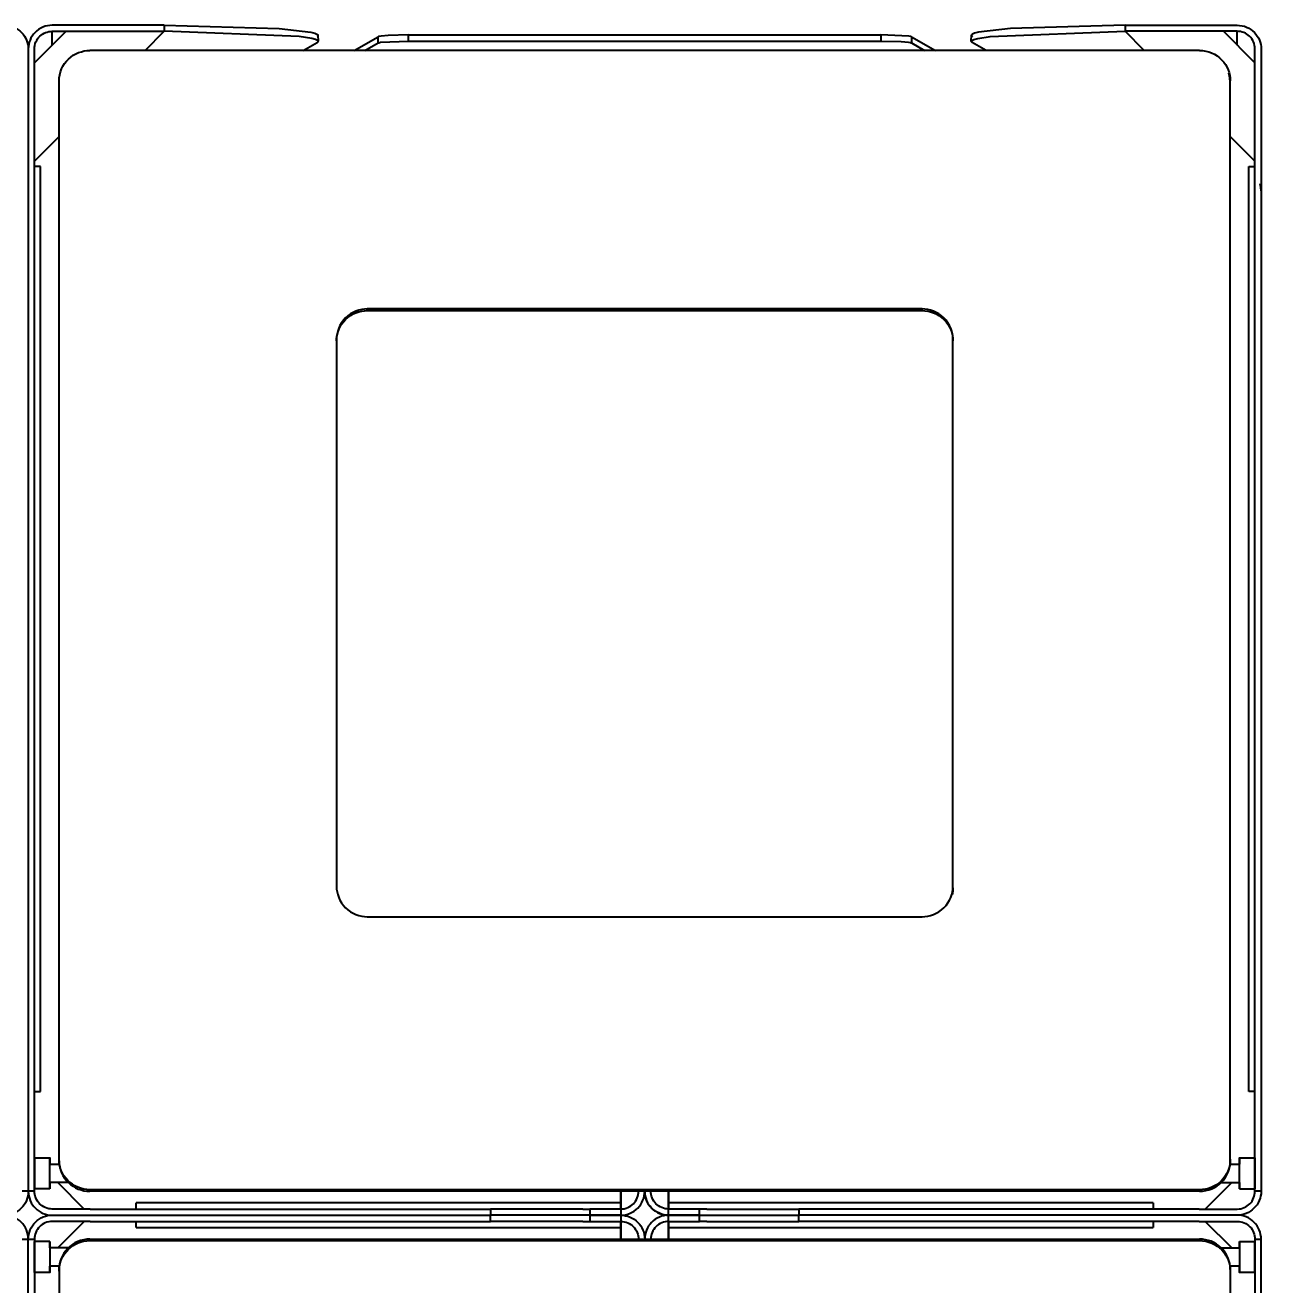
# Model space of a CAD drawing. Header units: millimetres. Extents: x 10366 to 23682, y 24552 to 29690.
# Drawn here: x 12755.9 to 13164.9, y 26463 to 26871.5 of the extents above; entities that cross this region are included whole.
import ezdxf

# ---------------------------------------------------------------- set-up
doc = ezdxf.new("R2010")
doc.units = ezdxf.units.MM
doc.header["$LTSCALE"] = 3
doc.layers.add('DomyÅ›lny', color=7, linetype='Continuous')
doc.styles.get("Standard").update_dxf_attribs({"font": 'arial.ttf'})
doc.dimstyles.new('MATEUSZ', dxfattribs={"dimtxt": 35, "dimasz": 16, "dimexe": 0.18, "dimexo": 0.0625, "dimgap": 0.09, "dimtad": 0, "dimdec": 0, "dimdsep": 46, "dimtxsty": 'Standard', "dimblk": 'DOT', "dimcen": 0.09, "dimse1": 1, "dimse2": 1, "dimadec": 0, "dimazin": 0, "dimtfac": 1, "dimtdec": 0, "dimtofl": 0, "dimtmove": 0, "dimatfit": 3, "dimfxl": 1, "dimtolj": 1, "dimtzin": 0, "dimlwd": 9, "dimlwe": 9, "dimarcsym": 0})

# ---------------------------------------------------------------- blocks, each defined once
blk = doc.blocks.new('_Dot')
at = {"color": 0, "linetype": 'ByBlock', "lineweight": -2}
blk.add_line((-0.5, 0), (-1, 0), dxfattribs=at)
at = {"color": 0, "linetype": 'ByBlock', "const_width": 0.5}
blk.add_lwpolyline([(-0.25, 0, 1), (0.25, 0, 1)], format="xyb", close=True, dxfattribs=at)
blk = doc.blocks.new('*D30')
at = {"color": 0, "lineweight": 9, "transparency": 16777216}
for p, q in [((12372.93, 25936.91), (12718.19, 25936.91)), ((13140.89, 25936.91), (12795.63, 25936.91))]:
    blk.add_line(p, q, dxfattribs=at)
at = {"layer": 'Defpoints', "color": 0, "transparency": 16777216}
for p in [(12356.93, 26864.55), (13156.89, 26863.8), (13156.89, 25936.91)]:
    blk.add_point(p, dxfattribs=at)
at = {"color": 0, "lineweight": 9, "transparency": 16777216, "xscale": 16, "yscale": 16, "zscale": 16, "rotation": 180}
blk.add_blockref('_Dot', (12356.93, 25936.91), dxfattribs=at)
at = {"color": 0, "lineweight": 9, "transparency": 16777216, "xscale": 16, "yscale": 16, "zscale": 16}
blk.add_blockref('_Dot', (13156.89, 25936.91), dxfattribs=at)
at = {"color": 0, "transparency": 16777216, "insert": (12756.91, 25936.91), "char_height": 35, "attachment_point": 5}
blk.add_mtext('\\A1;800', dxfattribs=at)

msp = doc.modelspace()

# ---------------------------------------------------------------- linework, layer by layer
at = {"layer": 'DomyÅ›lny'}
for p, q in [((12800.98, 26871.49), (12764.65, 26871.49)), ((12800.98, 26871.49), (12801.02, 26869.51)), ((13112.81, 26871.49), (13112.77, 26869.51)), ((13112.81, 26871.49), (13149.13, 26871.49)), ((12758.89, 26859.25), (12769.15, 26869.51)), ((12764.65, 26865.01), (12764.65, 26869.51)), ((12764.65, 26869.51), (12801.02, 26869.51)), ((12794.81, 26863.29), (12801.02, 26869.51)), ((12850.89, 26868.25), (12850.93, 26866.27)), ((12862.6, 26863.29), (12870.36, 26867.74)), ((12870.36, 26865.75), (12870.36, 26867.74)), ((12880.3, 26866.32), (12880.3, 26868.32)), ((12880.3, 26868.32), (13033.49, 26868.32)), ((13033.49, 26868.32), (13033.49, 26866.32)), ((13043.43, 26867.74), (13043.43, 26865.75)), ((13043.43, 26867.74), (13051.19, 26863.29)), ((13062.86, 26866.27), (13062.9, 26868.25)), ((13118.98, 26863.29), (13112.77, 26869.51)), ((13149.13, 26869.51), (13112.77, 26869.51)), ((13154.89, 26859.25), (13144.64, 26869.51)), ((13149.13, 26865.01), (13149.13, 26869.51)), ((12756.89, 26863.8), (12756.89, 26493.3)), ((12756.89, 26863.8), (12756.89, 26493.3)), ((12758.89, 26493.3), (12758.89, 26863.8)), ((13136.89, 26863.29), (12776.89, 26863.29)), ((12846.08, 26863.29), (12850.61, 26865.9)), ((12866.08, 26863.29), (12870.36, 26865.75)), ((12880.3, 26866.32), (13033.49, 26866.32)), ((13043.43, 26865.75), (13047.71, 26863.29)), ((13067.71, 26863.29), (13063.18, 26865.9)), ((13154.89, 26493.3), (13154.89, 26863.8)), ((13156.89, 26863.8), (13156.89, 26493.3)), ((12766.89, 26503.66), (12766.89, 26853.44)), ((13146.89, 26503.66), (13146.89, 26853.44)), ((12758.89, 26827.38), (12766.89, 26835.38)), ((13154.89, 26827.38), (13146.89, 26835.38)), ((12760.89, 26825.68), (12758.89, 26825.68)), ((12760.89, 26525.68), (12760.89, 26825.68)), ((13152.89, 26825.68), (13154.89, 26825.68)), ((13152.89, 26525.68), (13152.89, 26825.68)), ((12866.89, 26778.94), (12866.89, 26779.45)), ((13046.89, 26779.45), (12866.89, 26779.45)), ((12866.89, 26778.94), (13046.89, 26778.94)), ((13046.89, 26778.94), (13046.89, 26779.45)), ((12856.89, 26769.6), (12856.89, 26592.21)), ((13056.89, 26592.21), (13056.89, 26769.6)), ((12866.89, 26582.35), (13046.89, 26582.35)), ((12758.89, 26525.68), (12760.89, 26525.68)), ((13154.89, 26525.68), (13152.89, 26525.68)), ((12758.89, 26504.1), (12763.89, 26504.1)), ((12766.89, 26503.15), (12766.89, 26503.66)), ((13146.89, 26503.15), (13146.89, 26503.66)), ((13149.89, 26504.1), (13154.89, 26504.1)), ((12763.89, 26502.1), (12767.02, 26502.1)), ((13146.77, 26502.1), (13149.89, 26502.1)), ((12770.48, 26496.1), (12763.89, 26496.1)), ((12775.01, 26487.54), (12766.45, 26496.1)), ((12766.45, 26496.1), (12775.01, 26487.54)), ((13147.34, 26496.1), (13138.78, 26487.54)), ((13138.78, 26487.54), (13147.34, 26496.1)), ((13143.31, 26496.1), (13149.89, 26496.1)), ((12756.89, 26493.3), (12754.89, 26493.3)), ((12758.89, 26493.3), (12756.89, 26493.3)), ((12763.89, 26494.1), (12758.89, 26494.1)), ((13136.89, 26493.8), (12776.89, 26493.8)), ((13136.89, 26493.29), (12776.89, 26493.29)), ((12949.13, 26493.8), (12949.13, 26487.54)), ((12949.13, 26487.54), (12949.13, 26493.8)), ((12964.65, 26487.54), (12964.65, 26493.8)), ((12964.65, 26493.8), (12964.65, 26487.54)), ((13149.89, 26494.1), (13154.89, 26494.1)), ((13156.89, 26493.3), (13154.89, 26493.3)), ((12777.01, 26487.54), (12764.65, 26487.54)), ((12777.01, 26487.54), (12906.89, 26487.54)), ((12949.13, 26489.54), (12791.89, 26489.54)), ((12791.89, 26487.54), (12791.89, 26489.54)), ((12936.78, 26487.54), (12906.89, 26487.54)), ((12906.89, 26487.54), (12906.89, 26485.54)), ((12936.78, 26487.54), (12939.13, 26487.54)), ((12939.13, 26487.54), (12939.13, 26485.54)), ((12949.13, 26489.54), (12949.13, 26487.54)), ((12949.13, 26487.54), (12949.13, 26485.54)), ((12964.65, 26487.54), (12964.65, 26489.54)), ((13121.89, 26489.54), (12964.65, 26489.54)), ((12964.65, 26485.54), (12964.65, 26487.54)), ((12974.65, 26485.54), (12974.65, 26487.54)), ((12977.01, 26487.54), (12974.65, 26487.54)), ((12977.01, 26487.54), (13006.89, 26487.54)), ((13136.78, 26487.54), (13006.89, 26487.54)), ((13006.89, 26487.54), (13006.89, 26485.54)), ((13121.89, 26489.54), (13121.89, 26487.54)), ((13136.78, 26487.54), (13149.13, 26487.54)), ((12764.65, 26485.54), (12906.89, 26485.54)), ((12764.65, 26485.54), (12906.89, 26485.54)), ((12777.01, 26483.54), (12764.65, 26483.54)), ((12766.45, 26474.98), (12775.01, 26483.54)), ((12775.01, 26483.54), (12766.45, 26474.98)), ((12777.01, 26483.54), (12906.89, 26483.54)), ((12791.89, 26481.54), (12791.89, 26483.54)), ((12939.13, 26485.54), (12906.89, 26485.54)), ((12906.89, 26483.54), (12906.89, 26485.54)), ((12939.13, 26485.54), (12906.89, 26485.54)), ((12936.78, 26483.54), (12906.89, 26483.54)), ((12936.78, 26483.54), (12939.13, 26483.54)), ((12939.13, 26485.54), (12939.13, 26483.54)), ((12949.13, 26485.54), (12949.13, 26483.54)), ((12949.13, 26483.54), (12949.13, 26481.54)), ((12949.13, 26477.28), (12949.13, 26483.54)), ((12949.13, 26483.54), (12949.13, 26477.28)), ((12964.65, 26483.54), (12964.65, 26485.54)), ((12964.65, 26481.54), (12964.65, 26483.54)), ((12964.65, 26477.28), (12964.65, 26483.54)), ((12964.65, 26483.54), (12964.65, 26477.28)), ((12974.65, 26485.54), (13006.89, 26485.54)), ((12974.65, 26483.54), (12974.65, 26485.54)), ((12974.65, 26485.54), (13006.89, 26485.54)), ((12977.01, 26483.54), (12974.65, 26483.54)), ((12977.01, 26483.54), (13006.89, 26483.54)), ((13006.89, 26483.54), (13006.89, 26485.54)), ((13149.13, 26485.54), (13006.89, 26485.54)), ((13149.13, 26485.54), (13006.89, 26485.54)), ((13136.78, 26483.54), (13006.89, 26483.54)), ((13121.89, 26483.54), (13121.89, 26481.54)), ((13136.78, 26483.54), (13149.13, 26483.54)), ((13138.78, 26483.54), (13147.34, 26474.98)), ((13147.34, 26474.98), (13138.78, 26483.54)), ((12791.89, 26481.54), (12949.13, 26481.54)), ((12964.65, 26481.54), (13121.89, 26481.54)), ((12754.89, 26477.78), (12756.89, 26477.78)), ((12756.89, 26107.28), (12756.89, 26477.78)), ((12756.89, 26107.28), (12756.89, 26477.78)), ((12756.89, 26477.78), (12758.89, 26477.78)), ((12758.89, 26477.78), (12758.89, 26107.28)), ((12763.89, 26476.98), (12758.89, 26476.98)), ((12770.48, 26474.98), (12763.89, 26474.98)), ((12776.89, 26477.78), (13136.89, 26477.78)), ((12776.89, 26477.78), (12776.89, 26477.28)), ((12776.89, 26477.28), (13136.89, 26477.28)), ((13136.89, 26477.78), (13136.89, 26477.28)), ((13143.31, 26474.98), (13149.89, 26474.98)), ((13149.89, 26476.98), (13154.89, 26476.98)), ((13154.89, 26477.78), (13156.89, 26477.78)), ((13154.89, 26477.78), (13154.89, 26107.28)), ((13156.89, 26107.28), (13156.89, 26477.78)), ((12763.89, 26466.98), (12758.89, 26466.98)), ((12767.02, 26468.98), (12763.89, 26468.98)), ((12766.89, 26467.93), (12766.89, 26467.42)), ((12766.89, 26467.42), (12766.89, 26117.64)), ((13149.89, 26468.98), (13146.77, 26468.98)), ((13146.89, 26467.93), (13146.89, 26467.42)), ((13146.89, 26467.42), (13146.89, 26117.64)), ((13154.89, 26466.98), (13149.89, 26466.98))]:
    msp.add_line(p, q, dxfattribs=at)
for points in [[(12749.13, 26871.49, 0), (12749.92, 26871.45, 0), (12750.7, 26871.33, 0), (12751.46, 26871.14, 0), (12752.18, 26870.87, 0), (12752.88, 26870.53, 0), (12753.53, 26870.14, 0), (12754.14, 26869.67, 0), (12754.7, 26869.16, 0), (12755.2, 26868.6, 0), (12755.64, 26867.99, 0), (12756.02, 26867.35, 0), (12756.33, 26866.68, 0), (12756.58, 26865.98, 0), (12756.75, 26865.27, 0), (12756.86, 26864.55, 0), (12756.89, 26863.8, 0)], [(12764.65, 26871.49, 0), (12763.87, 26871.45, 0), (12763.09, 26871.33, 0), (12762.33, 26871.14, 0), (12761.61, 26870.87, 0), (12760.91, 26870.53, 0), (12760.26, 26870.14, 0), (12759.65, 26869.67, 0), (12759.09, 26869.16, 0), (12758.59, 26868.6, 0), (12758.15, 26867.99, 0), (12757.77, 26867.35, 0), (12757.46, 26866.68, 0), (12757.21, 26865.98, 0), (12757.04, 26865.27, 0), (12756.93, 26864.55, 0), (12756.89, 26863.8, 0)], [(12800.98, 26871.49, 0), (12838.26, 26870.4, 0), (12848.59, 26869.22, 0), (12849.9, 26868.89, 0), (12850.34, 26868.72, 0), (12850.52, 26868.64, 0), (12850.66, 26868.55, 0), (12850.77, 26868.47, 0), (12850.81, 26868.43, 0), (12850.84, 26868.38, 0), (12850.87, 26868.34, 0), (12850.87, 26868.32, 0), (12850.88, 26868.3, 0), (12850.89, 26868.28, 0), (12850.89, 26868.26, 0), (12850.89, 26868.24, 0), (12850.89, 26868.22, 0), (12850.88, 26868.2, 0), (12850.88, 26868.17, 0), (12850.86, 26868.13, 0), (12850.83, 26868.09, 0), (12850.8, 26868.05, 0), (12850.75, 26868, 0), (12850.7, 26867.96, 0), (12850.57, 26867.88, 0)], [(13112.81, 26871.49, 0), (13075.53, 26870.4, 0), (13065.2, 26869.22, 0), (13063.89, 26868.89, 0), (13063.44, 26868.72, 0), (13063.27, 26868.64, 0), (13063.13, 26868.55, 0), (13063.02, 26868.47, 0), (13062.98, 26868.43, 0), (13062.95, 26868.38, 0), (13062.92, 26868.34, 0), (13062.92, 26868.32, 0), (13062.91, 26868.3, 0), (13062.9, 26868.28, 0), (13062.9, 26868.26, 0), (13062.9, 26868.24, 0), (13062.9, 26868.22, 0), (13062.91, 26868.2, 0), (13062.91, 26868.17, 0), (13062.93, 26868.13, 0), (13062.96, 26868.09, 0), (13062.99, 26868.05, 0), (13063.04, 26868, 0), (13063.09, 26867.96, 0), (13063.22, 26867.88, 0)], [(13149.13, 26871.49, 0), (13149.92, 26871.45, 0), (13150.7, 26871.33, 0), (13151.46, 26871.14, 0), (13152.18, 26870.87, 0), (13152.88, 26870.53, 0), (13153.53, 26870.14, 0), (13154.14, 26869.67, 0), (13154.7, 26869.16, 0), (13155.2, 26868.6, 0), (13155.64, 26867.99, 0), (13156.02, 26867.35, 0), (13156.33, 26866.68, 0), (13156.58, 26865.98, 0), (13156.75, 26865.27, 0), (13156.86, 26864.55, 0), (13156.89, 26863.8, 0)], [(12758.89, 26863.8, 0), (12758.93, 26864.38, 0), (12759.02, 26864.96, 0), (12759.16, 26865.51, 0), (12759.36, 26866.05, 0), (12759.62, 26866.56, 0), (12759.92, 26867.04, 0), (12760.26, 26867.49, 0), (12760.65, 26867.9, 0), (12761.07, 26868.27, 0), (12761.52, 26868.59, 0), (12762, 26868.87, 0), (12762.5, 26869.09, 0), (12763.03, 26869.28, 0), (12763.55, 26869.4, 0), (12764.09, 26869.48, 0), (12764.65, 26869.51, 0)], [(12850.61, 26865.9, 0), (12850.74, 26865.98, 0), (12850.79, 26866.02, 0), (12850.83, 26866.07, 0), (12850.87, 26866.11, 0), (12850.9, 26866.15, 0), (12850.91, 26866.2, 0), (12850.92, 26866.22, 0), (12850.92, 26866.24, 0), (12850.92, 26866.26, 0), (12850.92, 26866.28, 0), (12850.92, 26866.31, 0), (12850.91, 26866.33, 0), (12850.91, 26866.35, 0), (12850.89, 26866.39, 0), (12850.86, 26866.43, 0), (12850.82, 26866.48, 0), (12850.77, 26866.52, 0), (12850.65, 26866.61, 0), (12850.49, 26866.69, 0), (12850.07, 26866.86, 0), (12848.84, 26867.19, 0), (12844.83, 26867.82, 0), (12801.02, 26869.51, 0)], [(12880.3, 26868.32, 0), (12873.64, 26868.15, 0), (12871.36, 26867.96, 0), (12870.7, 26867.85, 0), (12870.49, 26867.8, 0), (12870.42, 26867.77, 0), (12870.36, 26867.74, 0)], [(13043.43, 26867.74, 0), (13043.37, 26867.77, 0), (13043.2, 26867.83, 0), (13042.63, 26867.93, 0), (13033.49, 26868.32, 0)], [(13063.18, 26865.9, 0), (13063.05, 26865.98, 0), (13063, 26866.02, 0), (13062.96, 26866.07, 0), (13062.92, 26866.11, 0), (13062.89, 26866.15, 0), (13062.88, 26866.2, 0), (13062.87, 26866.22, 0), (13062.87, 26866.24, 0), (13062.87, 26866.26, 0), (13062.87, 26866.28, 0), (13062.87, 26866.31, 0), (13062.88, 26866.33, 0), (13062.88, 26866.35, 0), (13062.9, 26866.39, 0), (13062.93, 26866.43, 0), (13062.97, 26866.48, 0), (13063.02, 26866.52, 0), (13063.14, 26866.61, 0), (13063.3, 26866.69, 0), (13063.72, 26866.86, 0), (13064.95, 26867.19, 0), (13068.96, 26867.82, 0), (13112.77, 26869.51, 0)], [(13154.89, 26863.8, 0), (13154.86, 26864.38, 0), (13154.77, 26864.96, 0), (13154.63, 26865.51, 0), (13154.43, 26866.05, 0), (13154.17, 26866.56, 0), (13153.87, 26867.04, 0), (13153.53, 26867.49, 0), (13153.14, 26867.9, 0), (13152.72, 26868.27, 0), (13152.27, 26868.59, 0), (13151.79, 26868.87, 0), (13151.29, 26869.09, 0), (13150.76, 26869.28, 0), (13150.24, 26869.4, 0), (13149.7, 26869.48, 0), (13149.13, 26869.51, 0)], [(12766.89, 26853.44, 0), (12766.95, 26854.44, 0), (12767.1, 26855.44, 0), (12767.36, 26856.4, 0), (12767.71, 26857.33, 0), (12768.15, 26858.22, 0), (12768.67, 26859.05, 0), (12769.28, 26859.82, 0), (12769.95, 26860.53, 0), (12770.69, 26861.17, 0), (12771.49, 26861.73, 0), (12772.33, 26862.21, 0), (12773.21, 26862.6, 0), (12774.12, 26862.91, 0), (12775.06, 26863.13, 0), (12775.97, 26863.25, 0), (12776.89, 26863.29, 0)], [(12870.36, 26865.75, 0), (12870.42, 26865.77, 0), (12870.59, 26865.83, 0), (12871.16, 26865.94, 0), (12880.3, 26866.32, 0)], [(13033.49, 26866.32, 0), (13040.15, 26866.16, 0), (13042.43, 26865.97, 0), (13043.09, 26865.86, 0), (13043.3, 26865.8, 0), (13043.37, 26865.77, 0), (13043.43, 26865.75, 0)], [(13136.89, 26863.29, 0), (13137.91, 26863.24, 0), (13138.92, 26863.09, 0), (13139.9, 26862.84, 0), (13140.84, 26862.49, 0), (13141.74, 26862.06, 0), (13142.59, 26861.54, 0), (13143.37, 26860.95, 0), (13144.09, 26860.28, 0), (13144.74, 26859.55, 0), (13145.31, 26858.77, 0), (13145.79, 26857.94, 0), (13146.19, 26857.07, 0), (13146.5, 26856.17, 0), (13146.73, 26855.25, 0), (13146.85, 26854.36, 0), (13146.89, 26853.44, 0)], [(13146.89, 26852.93, 0), (13146.77, 26854.46, 0), (13146.42, 26855.92, 0)], [(13156.89, 26817.76, 0), (13156.81, 26818.93, 0), (13156.55, 26820.06, 0)], [(12866.89, 26779.45, 0), (12866, 26779.41, 0), (12865.08, 26779.29, 0), (12864.14, 26779.07, 0), (12863.21, 26778.76, 0), (12862.3, 26778.35, 0), (12861.42, 26777.84, 0), (12860.59, 26777.25, 0), (12859.82, 26776.56, 0), (12859.13, 26775.81, 0), (12858.52, 26774.99, 0), (12858.01, 26774.12, 0), (12857.6, 26773.22, 0), (12857.28, 26772.31, 0), (12857.06, 26771.39, 0), (12856.94, 26770.48, 0), (12856.89, 26769.6, 0)], [(12856.89, 26769.09, 0), (12856.94, 26769.97, 0), (12857.06, 26770.88, 0), (12857.28, 26771.8, 0), (12857.6, 26772.71, 0), (12858.01, 26773.61, 0), (12858.52, 26774.48, 0), (12859.13, 26775.3, 0), (12859.82, 26776.05, 0), (12860.59, 26776.74, 0), (12861.42, 26777.33, 0), (12862.3, 26777.84, 0), (12863.21, 26778.25, 0), (12864.14, 26778.56, 0), (12865.08, 26778.78, 0), (12866, 26778.9, 0), (12866.89, 26778.94, 0)], [(13056.89, 26769.6, 0), (13056.85, 26770.48, 0), (13056.73, 26771.39, 0), (13056.51, 26772.31, 0), (13056.19, 26773.22, 0), (13055.78, 26774.12, 0), (13055.26, 26774.99, 0), (13054.66, 26775.81, 0), (13053.97, 26776.56, 0), (13053.2, 26777.25, 0), (13052.37, 26777.84, 0), (13051.49, 26778.35, 0), (13050.58, 26778.76, 0), (13049.65, 26779.07, 0), (13048.71, 26779.29, 0), (13047.79, 26779.41, 0), (13046.89, 26779.45, 0)], [(13046.89, 26778.94, 0), (13047.79, 26778.9, 0), (13048.71, 26778.78, 0), (13049.65, 26778.56, 0), (13050.58, 26778.25, 0), (13051.49, 26777.84, 0), (13052.37, 26777.33, 0), (13053.2, 26776.74, 0), (13053.97, 26776.05, 0), (13054.66, 26775.3, 0), (13055.26, 26774.48, 0), (13055.78, 26773.61, 0), (13056.19, 26772.71, 0), (13056.51, 26771.8, 0), (13056.73, 26770.88, 0), (13056.85, 26769.97, 0), (13056.89, 26769.09, 0)], [(12856.89, 26592.21, 0), (12856.94, 26591.32, 0), (12857.06, 26590.42, 0), (12857.28, 26589.5, 0), (12857.6, 26588.58, 0), (12858.01, 26587.68, 0), (12858.52, 26586.82, 0), (12859.13, 26586, 0), (12859.82, 26585.24, 0), (12860.59, 26584.56, 0), (12861.42, 26583.96, 0), (12862.3, 26583.45, 0), (12863.21, 26583.05, 0), (12864.14, 26582.73, 0), (12865.08, 26582.52, 0), (12866, 26582.39, 0), (12866.89, 26582.35, 0)], [(13046.89, 26582.35, 0), (13047.79, 26582.39, 0), (13048.71, 26582.52, 0), (13049.65, 26582.73, 0), (13050.58, 26583.05, 0), (13051.49, 26583.45, 0), (13052.37, 26583.96, 0), (13053.2, 26584.56, 0), (13053.97, 26585.24, 0), (13054.66, 26586, 0), (13055.26, 26586.82, 0), (13055.78, 26587.68, 0), (13056.19, 26588.58, 0), (13056.51, 26589.5, 0), (13056.73, 26590.42, 0), (13056.85, 26591.32, 0), (13056.89, 26592.21, 0)], [(13056.89, 26591.7, 0), (13056.83, 26590.59, 0), (13056.63, 26589.45, 0)], [(12763.89, 26494.1, 0), (12763.89, 26494.1, 0), (12763.89, 26494.1, 0), (12763.89, 26494.1, 0), (12763.89, 26494.1, 0), (12763.89, 26494.1, 0), (12763.89, 26494.1, 0), (12763.89, 26494.1, 0), (12763.89, 26494.1, 0), (12763.89, 26494.1, 0), (12763.89, 26494.1, 0), (12763.89, 26494.1, 0), (12763.89, 26494.11, 0), (12763.89, 26494.16, 0), (12763.89, 26494.35, 0), (12763.89, 26495.15, 0), (12763.89, 26501.09, 0), (12763.89, 26504.07, 0), (12763.89, 26504.09, 0), (12763.89, 26504.1, 0), (12763.89, 26504.1, 0), (12763.89, 26504.1, 0), (12763.89, 26504.1, 0), (12763.89, 26504.1, 0), (12763.89, 26504.1, 0), (12763.89, 26504.1, 0), (12763.89, 26504.1, 0), (12763.89, 26504.1, 0), (12763.89, 26504.1, 0), (12763.89, 26504.1, 0), (12763.89, 26504.1, 0), (12763.89, 26504.1, 0), (12763.89, 26504.1, 0), (12763.89, 26504.1, 0), (12763.89, 26504.1, 0), (12763.89, 26504.1, 0), (12763.89, 26504.1, 0), (12763.89, 26504.09, 0), (12763.89, 26504.04, 0), (12763.89, 26503.85, 0), (12763.89, 26502.1, 0)], [(12776.89, 26493.8, 0), (12775.87, 26493.85, 0), (12774.87, 26494.01, 0), (12773.88, 26494.26, 0), (12772.94, 26494.6, 0), (12772.04, 26495.04, 0), (12771.19, 26495.56, 0), (12770.41, 26496.16, 0), (12769.69, 26496.83, 0), (12769.04, 26497.56, 0), (12768.47, 26498.35, 0), (12767.99, 26499.17, 0), (12767.59, 26500.05, 0), (12767.28, 26500.95, 0), (12767.06, 26501.87, 0), (12766.93, 26502.75, 0), (12766.89, 26503.66, 0)], [(13146.89, 26503.66, 0), (13146.84, 26502.66, 0), (13146.69, 26501.68, 0), (13146.44, 26500.72, 0), (13146.1, 26499.79, 0), (13145.66, 26498.91, 0), (13145.14, 26498.08, 0), (13144.55, 26497.31, 0), (13143.88, 26496.61, 0), (13143.15, 26495.97, 0), (13142.37, 26495.41, 0), (13141.54, 26494.93, 0), (13140.66, 26494.53, 0), (13139.77, 26494.22, 0), (13138.84, 26493.99, 0), (13137.87, 26493.85, 0), (13136.89, 26493.8, 0)], [(13149.89, 26494.1, 0), (13149.89, 26494.1, 0), (13149.89, 26494.1, 0), (13149.89, 26494.1, 0), (13149.89, 26494.1, 0), (13149.89, 26494.1, 0), (13149.89, 26494.1, 0), (13149.89, 26494.1, 0), (13149.89, 26494.1, 0), (13149.89, 26494.1, 0), (13149.89, 26494.1, 0), (13149.89, 26494.1, 0), (13149.89, 26494.11, 0), (13149.89, 26494.16, 0), (13149.89, 26494.35, 0), (13149.89, 26495.15, 0), (13149.89, 26501.09, 0), (13149.89, 26504.07, 0), (13149.89, 26504.09, 0), (13149.89, 26504.1, 0), (13149.89, 26504.1, 0), (13149.89, 26504.1, 0), (13149.89, 26504.1, 0), (13149.89, 26504.1, 0), (13149.89, 26504.1, 0), (13149.89, 26504.1, 0), (13149.89, 26504.1, 0), (13149.89, 26504.1, 0), (13149.89, 26504.1, 0), (13149.89, 26504.1, 0), (13149.89, 26504.1, 0), (13149.89, 26504.1, 0), (13149.89, 26504.1, 0), (13149.89, 26504.1, 0), (13149.89, 26504.1, 0), (13149.89, 26504.1, 0), (13149.89, 26504.1, 0), (13149.89, 26504.09, 0), (13149.89, 26504.04, 0), (13149.89, 26503.85, 0), (13149.89, 26502.1, 0)], [(12763.89, 26496.1, 0), (12763.89, 26496.1, 0), (12763.89, 26496.1, 0), (12763.89, 26496.1, 0), (12763.89, 26496.1, 0), (12763.89, 26496.1, 0), (12763.89, 26496.1, 0), (12763.89, 26496.1, 0), (12763.89, 26496.1, 0), (12763.89, 26496.1, 0), (12763.89, 26496.1, 0), (12763.89, 26496.1, 0), (12763.89, 26496.1, 0), (12763.89, 26496.12, 0), (12763.89, 26496.19, 0), (12763.89, 26496.47, 0), (12763.89, 26502.1, 0)], [(12766.89, 26503.15, 0), (12766.95, 26502.15, 0), (12767.1, 26501.17, 0), (12767.35, 26500.21, 0), (12767.69, 26499.29, 0), (12768.13, 26498.41, 0), (12768.65, 26497.58, 0), (12769.24, 26496.81, 0), (12769.91, 26496.1, 0), (12770.64, 26495.46, 0), (12771.42, 26494.9, 0), (12772.25, 26494.42, 0), (12773.13, 26494.02, 0), (12774.02, 26493.71, 0), (12774.95, 26493.48, 0), (12775.92, 26493.34, 0), (12776.89, 26493.29, 0)], [(13136.89, 26493.29, 0), (13137.92, 26493.35, 0), (13138.92, 26493.5, 0), (13139.91, 26493.75, 0), (13140.85, 26494.1, 0), (13141.75, 26494.54, 0), (13142.6, 26495.05, 0), (13143.38, 26495.65, 0), (13144.1, 26496.32, 0), (13144.75, 26497.05, 0), (13145.32, 26497.84, 0), (13145.8, 26498.67, 0), (13146.2, 26499.54, 0), (13146.51, 26500.44, 0), (13146.73, 26501.37, 0), (13146.86, 26502.24, 0), (13146.89, 26503.15, 0)], [(13149.89, 26496.1, 0), (13149.89, 26496.1, 0), (13149.89, 26496.1, 0), (13149.89, 26496.1, 0), (13149.89, 26496.1, 0), (13149.89, 26496.1, 0), (13149.89, 26496.1, 0), (13149.89, 26496.1, 0), (13149.89, 26496.1, 0), (13149.89, 26496.1, 0), (13149.89, 26496.1, 0), (13149.89, 26496.1, 0), (13149.89, 26496.1, 0), (13149.89, 26496.12, 0), (13149.89, 26496.19, 0), (13149.89, 26496.47, 0), (13149.89, 26502.1, 0)], [(12763.89, 26496.1, 0), (12763.89, 26494.59, 0), (12763.89, 26494.22, 0), (12763.89, 26494.13, 0), (12763.89, 26494.11, 0), (12763.89, 26494.1, 0), (12763.89, 26494.1, 0), (12763.89, 26494.1, 0), (12763.89, 26494.1, 0), (12763.89, 26494.1, 0), (12763.89, 26494.1, 0), (12763.89, 26494.1, 0), (12763.89, 26494.1, 0), (12763.89, 26494.1, 0), (12763.89, 26494.1, 0), (12763.89, 26494.1, 0), (12763.89, 26494.1, 0), (12763.89, 26494.1, 0), (12763.89, 26494.1, 0)], [(13149.89, 26496.1, 0), (13149.89, 26494.1, 0)], [(12756.89, 26493.3, 0), (12756.86, 26492.52, 0), (12756.74, 26491.76, 0), (12756.55, 26491.01, 0), (12756.29, 26490.29, 0), (12755.95, 26489.59, 0), (12755.56, 26488.94, 0), (12755.1, 26488.33, 0), (12754.58, 26487.77, 0), (12754.01, 26487.26, 0), (12753.4, 26486.81, 0), (12752.75, 26486.43, 0), (12752.06, 26486.11, 0), (12751.35, 26485.86, 0), (12750.62, 26485.68, 0), (12749.88, 26485.57, 0), (12749.13, 26485.54, 0)], [(12756.89, 26493.3, 0), (12756.93, 26492.52, 0), (12757.05, 26491.76, 0), (12757.24, 26491.01, 0), (12757.5, 26490.29, 0), (12757.84, 26489.59, 0), (12758.23, 26488.94, 0), (12758.69, 26488.33, 0), (12759.21, 26487.77, 0), (12759.78, 26487.26, 0), (12760.39, 26486.81, 0), (12761.04, 26486.43, 0), (12761.73, 26486.11, 0), (12762.44, 26485.86, 0), (12763.17, 26485.68, 0), (12763.91, 26485.57, 0), (12764.65, 26485.54, 0)], [(12764.65, 26487.54, 0), (12764.07, 26487.57, 0), (12763.51, 26487.65, 0), (12762.95, 26487.8, 0), (12762.41, 26487.99, 0), (12761.89, 26488.24, 0), (12761.41, 26488.54, 0), (12760.96, 26488.88, 0), (12760.54, 26489.27, 0), (12760.17, 26489.69, 0), (12759.84, 26490.14, 0), (12759.55, 26490.63, 0), (12759.32, 26491.13, 0), (12759.13, 26491.66, 0), (12759, 26492.2, 0), (12758.92, 26492.75, 0), (12758.89, 26493.3, 0)], [(12949.13, 26487.54, 0), (12949.72, 26487.57, 0), (12950.28, 26487.65, 0), (12950.84, 26487.8, 0), (12951.38, 26487.99, 0), (12951.9, 26488.24, 0), (12952.38, 26488.54, 0), (12952.83, 26488.88, 0), (12953.25, 26489.27, 0), (12953.62, 26489.69, 0), (12953.95, 26490.14, 0), (12954.24, 26490.63, 0), (12954.47, 26491.13, 0), (12954.66, 26491.66, 0), (12954.79, 26492.2, 0), (12954.87, 26492.75, 0), (12954.89, 26493.3, 0)], [(12949.13, 26485.54, 0), (12949.91, 26485.58, 0), (12950.68, 26485.69, 0), (12951.42, 26485.88, 0), (12952.15, 26486.15, 0), (12952.84, 26486.48, 0), (12953.49, 26486.88, 0), (12954.1, 26487.34, 0), (12954.66, 26487.85, 0), (12955.17, 26488.42, 0), (12955.62, 26489.03, 0), (12956, 26489.69, 0), (12956.32, 26490.37, 0), (12956.57, 26491.08, 0), (12956.75, 26491.81, 0), (12956.86, 26492.55, 0), (12956.89, 26493.3, 0)], [(12956.89, 26493.3, 0), (12956.93, 26492.52, 0), (12957.05, 26491.76, 0), (12957.24, 26491.01, 0), (12957.5, 26490.29, 0), (12957.84, 26489.59, 0), (12958.23, 26488.94, 0), (12958.69, 26488.33, 0), (12959.21, 26487.77, 0), (12959.78, 26487.26, 0), (12960.39, 26486.81, 0), (12961.04, 26486.43, 0), (12961.73, 26486.11, 0), (12962.44, 26485.86, 0), (12963.17, 26485.68, 0), (12963.91, 26485.57, 0), (12964.65, 26485.54, 0)], [(12964.65, 26485.54, 0), (12963.88, 26485.58, 0), (12963.11, 26485.69, 0), (12962.37, 26485.88, 0), (12961.64, 26486.15, 0), (12960.95, 26486.48, 0), (12960.3, 26486.88, 0), (12959.69, 26487.34, 0), (12959.13, 26487.85, 0), (12958.62, 26488.42, 0), (12958.17, 26489.03, 0), (12957.79, 26489.69, 0), (12957.47, 26490.37, 0), (12957.22, 26491.08, 0), (12957.04, 26491.81, 0), (12956.93, 26492.55, 0), (12956.89, 26493.3, 0)], [(12964.65, 26487.54, 0), (12964.07, 26487.57, 0), (12963.51, 26487.65, 0), (12962.95, 26487.8, 0), (12962.41, 26487.99, 0), (12961.89, 26488.24, 0), (12961.41, 26488.54, 0), (12960.96, 26488.88, 0), (12960.54, 26489.27, 0), (12960.17, 26489.69, 0), (12959.84, 26490.14, 0), (12959.55, 26490.63, 0), (12959.32, 26491.13, 0), (12959.13, 26491.66, 0), (12959, 26492.2, 0), (12958.92, 26492.75, 0), (12958.89, 26493.3, 0)], [(13149.13, 26487.54, 0), (13149.72, 26487.57, 0), (13150.28, 26487.65, 0), (13150.84, 26487.8, 0), (13151.38, 26487.99, 0), (13151.9, 26488.24, 0), (13152.38, 26488.54, 0), (13152.83, 26488.88, 0), (13153.25, 26489.27, 0), (13153.62, 26489.69, 0), (13153.95, 26490.14, 0), (13154.24, 26490.63, 0), (13154.47, 26491.13, 0), (13154.66, 26491.66, 0), (13154.79, 26492.2, 0), (13154.87, 26492.75, 0), (13154.89, 26493.3, 0)], [(13156.89, 26493.3, 0), (13156.86, 26492.52, 0), (13156.74, 26491.76, 0), (13156.55, 26491.01, 0), (13156.29, 26490.29, 0), (13155.95, 26489.59, 0), (13155.56, 26488.94, 0), (13155.1, 26488.33, 0), (13154.58, 26487.77, 0), (13154.01, 26487.26, 0), (13153.4, 26486.81, 0), (13152.75, 26486.43, 0), (13152.06, 26486.11, 0), (13151.35, 26485.86, 0), (13150.62, 26485.68, 0), (13149.88, 26485.57, 0), (13149.13, 26485.54, 0)], [(12949.13, 26487.54, 0), (12949.13, 26487.54, 0), (12949.13, 26487.54, 0), (12949.13, 26487.54, 0), (12949.13, 26487.54, 0), (12949.13, 26487.54, 0), (12949.13, 26487.54, 0), (12949.13, 26487.54, 0), (12949.13, 26487.54, 0), (12949.13, 26487.54, 0), (12949.13, 26487.54, 0), (12949.13, 26487.54, 0), (12949.12, 26487.54, 0), (12949.06, 26487.54, 0), (12948.84, 26487.54, 0), (12947.9, 26487.54, 0), (12939.13, 26487.54, 0)], [(12974.65, 26487.54, 0), (12964.65, 26487.54, 0)], [(12756.89, 26477.78, 0), (12756.86, 26478.55, 0), (12756.74, 26479.32, 0), (12756.55, 26480.07, 0), (12756.29, 26480.79, 0), (12755.95, 26481.48, 0), (12755.56, 26482.14, 0), (12755.1, 26482.75, 0), (12754.58, 26483.31, 0), (12754.01, 26483.81, 0), (12753.4, 26484.26, 0), (12752.75, 26484.65, 0), (12752.06, 26484.96, 0), (12751.35, 26485.21, 0), (12750.62, 26485.39, 0), (12749.88, 26485.5, 0), (12749.13, 26485.54, 0)], [(12756.89, 26477.78, 0), (12756.93, 26478.55, 0), (12757.05, 26479.32, 0), (12757.24, 26480.07, 0), (12757.5, 26480.79, 0), (12757.84, 26481.48, 0), (12758.23, 26482.14, 0), (12758.69, 26482.75, 0), (12759.21, 26483.31, 0), (12759.78, 26483.81, 0), (12760.39, 26484.26, 0), (12761.04, 26484.65, 0), (12761.73, 26484.96, 0), (12762.44, 26485.21, 0), (12763.17, 26485.39, 0), (12763.91, 26485.5, 0), (12764.65, 26485.54, 0)], [(12764.65, 26483.54, 0), (12764.07, 26483.51, 0), (12763.51, 26483.42, 0), (12762.95, 26483.28, 0), (12762.41, 26483.08, 0), (12761.89, 26482.83, 0), (12761.41, 26482.54, 0), (12760.96, 26482.19, 0), (12760.54, 26481.81, 0), (12760.17, 26481.39, 0), (12759.84, 26480.93, 0), (12759.55, 26480.45, 0), (12759.32, 26479.94, 0), (12759.13, 26479.42, 0), (12759, 26478.88, 0), (12758.92, 26478.33, 0), (12758.89, 26477.78, 0)], [(12949.13, 26485.54, 0), (12949.13, 26485.54, 0), (12949.13, 26485.54, 0), (12949.13, 26485.54, 0), (12949.13, 26485.54, 0), (12949.13, 26485.54, 0), (12949.13, 26485.54, 0), (12949.13, 26485.54, 0), (12949.13, 26485.54, 0), (12949.13, 26485.54, 0), (12949.13, 26485.54, 0), (12949.13, 26485.54, 0), (12949.12, 26485.54, 0), (12949.06, 26485.54, 0), (12948.84, 26485.54, 0), (12947.9, 26485.54, 0), (12939.13, 26485.54, 0)], [(12939.13, 26485.54, 0), (12949.13, 26485.54, 0)], [(12939.13, 26483.54, 0), (12949.13, 26483.54, 0)], [(12949.13, 26485.54, 0), (12949.91, 26485.5, 0), (12950.67, 26485.38, 0), (12951.42, 26485.19, 0), (12952.15, 26484.93, 0), (12952.84, 26484.6, 0), (12953.49, 26484.2, 0), (12954.1, 26483.74, 0), (12954.66, 26483.22, 0), (12955.17, 26482.66, 0), (12955.62, 26482.04, 0), (12956, 26481.39, 0), (12956.32, 26480.71, 0), (12956.57, 26480, 0), (12956.75, 26479.27, 0), (12956.86, 26478.52, 0), (12956.89, 26477.78, 0)], [(12949.13, 26483.54, 0), (12949.72, 26483.51, 0), (12950.28, 26483.42, 0), (12950.84, 26483.28, 0), (12951.38, 26483.08, 0), (12951.9, 26482.83, 0), (12952.38, 26482.54, 0), (12952.83, 26482.19, 0), (12953.25, 26481.81, 0), (12953.62, 26481.39, 0), (12953.95, 26480.93, 0), (12954.24, 26480.45, 0), (12954.47, 26479.94, 0), (12954.66, 26479.42, 0), (12954.79, 26478.88, 0), (12954.87, 26478.33, 0), (12954.89, 26477.78, 0)], [(12964.65, 26485.54, 0), (12963.88, 26485.5, 0), (12963.11, 26485.38, 0), (12962.37, 26485.19, 0), (12961.64, 26484.93, 0), (12960.95, 26484.6, 0), (12960.3, 26484.2, 0), (12959.69, 26483.74, 0), (12959.13, 26483.22, 0), (12958.62, 26482.66, 0), (12958.17, 26482.04, 0), (12957.79, 26481.39, 0), (12957.47, 26480.71, 0), (12957.22, 26480, 0), (12957.04, 26479.27, 0), (12956.93, 26478.52, 0), (12956.89, 26477.78, 0)], [(12964.65, 26483.54, 0), (12964.07, 26483.51, 0), (12963.51, 26483.42, 0), (12962.95, 26483.28, 0), (12962.41, 26483.08, 0), (12961.89, 26482.83, 0), (12961.41, 26482.54, 0), (12960.96, 26482.19, 0), (12960.54, 26481.81, 0), (12960.17, 26481.39, 0), (12959.84, 26480.93, 0), (12959.55, 26480.45, 0), (12959.32, 26479.94, 0), (12959.13, 26479.42, 0), (12959, 26478.88, 0), (12958.92, 26478.33, 0), (12958.89, 26477.78, 0)], [(12974.65, 26485.54, 0), (12964.65, 26485.54, 0)], [(12964.65, 26485.54, 0), (12964.65, 26485.54, 0), (12964.65, 26485.54, 0), (12964.65, 26485.54, 0), (12964.65, 26485.54, 0), (12964.65, 26485.54, 0), (12964.65, 26485.54, 0), (12964.65, 26485.54, 0), (12964.65, 26485.54, 0), (12964.65, 26485.54, 0), (12964.66, 26485.54, 0), (12964.66, 26485.54, 0), (12964.66, 26485.54, 0), (12964.67, 26485.54, 0), (12964.73, 26485.54, 0), (12964.95, 26485.54, 0), (12965.89, 26485.54, 0), (12974.65, 26485.54, 0)], [(12964.65, 26483.54, 0), (12964.65, 26483.54, 0), (12964.65, 26483.54, 0), (12964.65, 26483.54, 0), (12964.65, 26483.54, 0), (12964.65, 26483.54, 0), (12964.65, 26483.54, 0), (12964.65, 26483.54, 0), (12964.65, 26483.54, 0), (12964.65, 26483.54, 0), (12964.66, 26483.54, 0), (12964.66, 26483.54, 0), (12964.66, 26483.54, 0), (12964.67, 26483.54, 0), (12964.73, 26483.54, 0), (12964.95, 26483.54, 0), (12965.89, 26483.54, 0), (12974.65, 26483.54, 0)], [(13156.89, 26477.78, 0), (13156.86, 26478.55, 0), (13156.74, 26479.32, 0), (13156.55, 26480.07, 0), (13156.29, 26480.79, 0), (13155.95, 26481.48, 0), (13155.56, 26482.14, 0), (13155.1, 26482.75, 0), (13154.58, 26483.31, 0), (13154.01, 26483.81, 0), (13153.4, 26484.26, 0), (13152.75, 26484.65, 0), (13152.06, 26484.96, 0), (13151.35, 26485.21, 0), (13150.62, 26485.39, 0), (13149.88, 26485.5, 0), (13149.13, 26485.54, 0)], [(13149.13, 26483.54, 0), (13149.72, 26483.51, 0), (13150.28, 26483.42, 0), (13150.84, 26483.28, 0), (13151.38, 26483.08, 0), (13151.9, 26482.83, 0), (13152.38, 26482.54, 0), (13152.83, 26482.19, 0), (13153.25, 26481.81, 0), (13153.62, 26481.39, 0), (13153.95, 26480.93, 0), (13154.24, 26480.45, 0), (13154.47, 26479.94, 0), (13154.66, 26479.42, 0), (13154.79, 26478.88, 0), (13154.87, 26478.33, 0), (13154.89, 26477.78, 0)], [(12763.89, 26476.98, 0), (12763.89, 26476.98, 0), (12763.89, 26476.98, 0), (12763.89, 26476.98, 0), (12763.89, 26476.98, 0), (12763.89, 26476.98, 0), (12763.89, 26476.98, 0), (12763.89, 26476.98, 0), (12763.89, 26476.98, 0), (12763.89, 26476.98, 0), (12763.89, 26476.98, 0), (12763.89, 26476.97, 0), (12763.89, 26476.96, 0), (12763.89, 26476.92, 0), (12763.89, 26476.73, 0), (12763.89, 26475.93, 0), (12763.89, 26469.98, 0), (12763.89, 26467, 0), (12763.89, 26466.98, 0), (12763.89, 26466.98, 0), (12763.89, 26466.98, 0), (12763.89, 26466.98, 0), (12763.89, 26466.98, 0), (12763.89, 26466.98, 0), (12763.89, 26466.98, 0), (12763.89, 26466.98, 0), (12763.89, 26466.98, 0), (12763.89, 26466.98, 0), (12763.89, 26466.98, 0), (12763.89, 26466.98, 0), (12763.89, 26466.98, 0), (12763.89, 26466.98, 0), (12763.89, 26466.98, 0), (12763.89, 26466.98, 0), (12763.89, 26466.98, 0), (12763.89, 26466.98, 0), (12763.89, 26466.98, 0), (12763.89, 26466.99, 0), (12763.89, 26467.04, 0), (12763.89, 26467.23, 0), (12763.89, 26468.98, 0)], [(12763.89, 26474.98, 0), (12763.89, 26476.49, 0), (12763.89, 26476.86, 0), (12763.89, 26476.95, 0), (12763.89, 26476.97, 0), (12763.89, 26476.98, 0), (12763.89, 26476.98, 0), (12763.89, 26476.98, 0), (12763.89, 26476.98, 0), (12763.89, 26476.98, 0), (12763.89, 26476.98, 0), (12763.89, 26476.98, 0), (12763.89, 26476.98, 0), (12763.89, 26476.98, 0), (12763.89, 26476.98, 0), (12763.89, 26476.98, 0), (12763.89, 26476.98, 0), (12763.89, 26476.98, 0), (12763.89, 26476.98, 0)], [(12763.89, 26474.98, 0), (12763.89, 26474.98, 0), (12763.89, 26474.98, 0), (12763.89, 26474.98, 0), (12763.89, 26474.98, 0), (12763.89, 26474.98, 0), (12763.89, 26474.98, 0), (12763.89, 26474.98, 0), (12763.89, 26474.98, 0), (12763.89, 26474.98, 0), (12763.89, 26474.98, 0), (12763.89, 26474.98, 0), (12763.89, 26474.97, 0), (12763.89, 26474.96, 0), (12763.89, 26474.89, 0), (12763.89, 26474.61, 0), (12763.89, 26468.98, 0)], [(12776.89, 26477.78, 0), (12775.87, 26477.73, 0), (12774.87, 26477.58, 0), (12773.88, 26477.32, 0), (12772.94, 26476.98, 0), (12772.04, 26476.54, 0), (12771.19, 26476.02, 0), (12770.41, 26475.42, 0), (12769.69, 26474.76, 0), (12769.04, 26474.03, 0), (12768.47, 26473.24, 0), (12767.99, 26472.41, 0), (12767.59, 26471.53, 0), (12767.28, 26470.64, 0), (12767.06, 26469.71, 0), (12766.93, 26468.83, 0), (12766.89, 26467.93, 0)], [(12766.89, 26467.42, 0), (12766.95, 26468.42, 0), (12767.1, 26469.4, 0), (12767.35, 26470.36, 0), (12767.69, 26471.28, 0), (12768.13, 26472.16, 0), (12768.65, 26472.99, 0), (12769.24, 26473.76, 0), (12769.91, 26474.47, 0), (12770.64, 26475.11, 0), (12771.42, 26475.67, 0), (12772.25, 26476.15, 0), (12773.13, 26476.55, 0), (12774.02, 26476.86, 0), (12774.95, 26477.09, 0), (12775.92, 26477.23, 0), (12776.89, 26477.28, 0)], [(13146.89, 26467.93, 0), (13146.84, 26468.92, 0), (13146.69, 26469.91, 0), (13146.44, 26470.86, 0), (13146.1, 26471.79, 0), (13145.66, 26472.67, 0), (13145.14, 26473.5, 0), (13144.55, 26474.27, 0), (13143.88, 26474.98, 0), (13143.15, 26475.61, 0), (13142.37, 26476.18, 0), (13141.54, 26476.66, 0), (13140.66, 26477.06, 0), (13139.77, 26477.37, 0), (13138.84, 26477.59, 0), (13137.87, 26477.73, 0), (13136.89, 26477.78, 0)], [(13136.89, 26477.28, 0), (13137.92, 26477.22, 0), (13138.92, 26477.07, 0), (13139.91, 26476.82, 0), (13140.85, 26476.47, 0), (13141.75, 26476.03, 0), (13142.6, 26475.52, 0), (13143.38, 26474.92, 0), (13144.1, 26474.25, 0), (13144.75, 26473.52, 0), (13145.32, 26472.73, 0), (13145.8, 26471.9, 0), (13146.2, 26471.02, 0), (13146.51, 26470.13, 0), (13146.73, 26469.2, 0), (13146.86, 26468.33, 0), (13146.89, 26467.42, 0)], [(13149.89, 26476.98, 0), (13149.89, 26476.98, 0), (13149.89, 26476.98, 0), (13149.89, 26476.98, 0), (13149.89, 26476.98, 0), (13149.89, 26476.98, 0), (13149.89, 26476.98, 0), (13149.89, 26476.98, 0), (13149.89, 26476.98, 0), (13149.89, 26476.98, 0), (13149.89, 26476.98, 0), (13149.89, 26476.97, 0), (13149.89, 26476.96, 0), (13149.89, 26476.92, 0), (13149.89, 26476.73, 0), (13149.89, 26475.93, 0), (13149.89, 26469.98, 0), (13149.89, 26467, 0), (13149.89, 26466.98, 0), (13149.89, 26466.98, 0), (13149.89, 26466.98, 0), (13149.89, 26466.98, 0), (13149.89, 26466.98, 0), (13149.89, 26466.98, 0), (13149.89, 26466.98, 0), (13149.89, 26466.98, 0), (13149.89, 26466.98, 0), (13149.89, 26466.98, 0), (13149.89, 26466.98, 0), (13149.89, 26466.98, 0), (13149.89, 26466.98, 0), (13149.89, 26466.98, 0), (13149.89, 26466.98, 0), (13149.89, 26466.98, 0), (13149.89, 26466.98, 0), (13149.89, 26466.98, 0), (13149.89, 26466.98, 0), (13149.89, 26466.99, 0), (13149.89, 26467.04, 0), (13149.89, 26467.23, 0), (13149.89, 26468.98, 0)], [(13149.89, 26474.98, 0), (13149.89, 26476.49, 0), (13149.89, 26476.86, 0), (13149.89, 26476.95, 0), (13149.89, 26476.97, 0), (13149.89, 26476.98, 0), (13149.89, 26476.98, 0), (13149.89, 26476.98, 0), (13149.89, 26476.98, 0), (13149.89, 26476.98, 0), (13149.89, 26476.98, 0), (13149.89, 26476.98, 0), (13149.89, 26476.98, 0), (13149.89, 26476.98, 0), (13149.89, 26476.98, 0), (13149.89, 26476.98, 0), (13149.89, 26476.98, 0), (13149.89, 26476.98, 0), (13149.89, 26476.98, 0)], [(13149.89, 26474.98, 0), (13149.89, 26474.98, 0), (13149.89, 26474.98, 0), (13149.89, 26474.98, 0), (13149.89, 26474.98, 0), (13149.89, 26474.98, 0), (13149.89, 26474.98, 0), (13149.89, 26474.98, 0), (13149.89, 26474.98, 0), (13149.89, 26474.98, 0), (13149.89, 26474.98, 0), (13149.89, 26474.98, 0), (13149.89, 26474.97, 0), (13149.89, 26474.96, 0), (13149.89, 26474.89, 0), (13149.89, 26474.61, 0), (13149.89, 26468.98, 0)]]:
    msp.add_polyline3d(points, dxfattribs=at)
for points in [[(12758.89, 26494.1, 0), (12758.89, 26494.1, 0), (12758.89, 26494.1, 0), (12758.89, 26494.1, 0), (12758.89, 26494.1, 0), (12758.89, 26494.1, 0), (12758.89, 26494.1, 0), (12758.89, 26494.1, 0), (12758.89, 26494.1, 0), (12758.89, 26494.1, 0), (12758.89, 26494.1, 0), (12758.89, 26494.11, 0), (12758.89, 26494.13, 0), (12758.89, 26494.25, 0), (12758.89, 26494.72, 0), (12758.89, 26503.34, 0), (12758.89, 26504.08, 0), (12758.89, 26504.1, 0), (12758.89, 26504.1, 0), (12758.89, 26504.1, 0), (12758.89, 26504.1, 0), (12758.89, 26504.1, 0), (12758.89, 26504.1, 0), (12758.89, 26504.1, 0), (12758.89, 26504.1, 0), (12758.89, 26504.1, 0), (12758.89, 26504.1, 0), (12758.89, 26504.1, 0), (12758.89, 26504.1, 0), (12758.89, 26504.1, 0), (12758.89, 26504.1, 0), (12758.89, 26504.1, 0), (12758.89, 26504.1, 0), (12758.89, 26504.09, 0), (12758.89, 26504.06, 0), (12758.89, 26503.95, 0), (12758.89, 26503.48, 0)], [(13154.89, 26494.1, 0), (13154.89, 26494.1, 0), (13154.89, 26494.1, 0), (13154.89, 26494.1, 0), (13154.89, 26494.1, 0), (13154.89, 26494.1, 0), (13154.89, 26494.1, 0), (13154.89, 26494.1, 0), (13154.89, 26494.1, 0), (13154.89, 26494.1, 0), (13154.89, 26494.1, 0), (13154.89, 26494.11, 0), (13154.89, 26494.13, 0), (13154.89, 26494.25, 0), (13154.89, 26494.72, 0), (13154.89, 26503.34, 0), (13154.89, 26504.08, 0), (13154.89, 26504.1, 0), (13154.89, 26504.1, 0), (13154.89, 26504.1, 0), (13154.89, 26504.1, 0), (13154.89, 26504.1, 0), (13154.89, 26504.1, 0), (13154.89, 26504.1, 0), (13154.89, 26504.1, 0), (13154.89, 26504.1, 0), (13154.89, 26504.1, 0), (13154.89, 26504.1, 0), (13154.89, 26504.1, 0), (13154.89, 26504.1, 0), (13154.89, 26504.1, 0), (13154.89, 26504.1, 0), (13154.89, 26504.1, 0), (13154.89, 26504.09, 0), (13154.89, 26504.06, 0), (13154.89, 26503.95, 0), (13154.89, 26503.48, 0)], [(12758.89, 26476.98, 0), (12758.89, 26476.98, 0), (12758.89, 26476.98, 0), (12758.89, 26476.98, 0), (12758.89, 26476.98, 0), (12758.89, 26476.98, 0), (12758.89, 26476.98, 0), (12758.89, 26476.98, 0), (12758.89, 26476.98, 0), (12758.89, 26476.98, 0), (12758.89, 26476.97, 0), (12758.89, 26476.97, 0), (12758.89, 26476.94, 0), (12758.89, 26476.83, 0), (12758.89, 26476.36, 0), (12758.89, 26467.73, 0), (12758.89, 26467, 0), (12758.89, 26466.98, 0), (12758.89, 26466.98, 0), (12758.89, 26466.98, 0), (12758.89, 26466.98, 0), (12758.89, 26466.98, 0), (12758.89, 26466.98, 0), (12758.89, 26466.98, 0), (12758.89, 26466.98, 0), (12758.89, 26466.98, 0), (12758.89, 26466.98, 0), (12758.89, 26466.98, 0), (12758.89, 26466.98, 0), (12758.89, 26466.98, 0), (12758.89, 26466.98, 0), (12758.89, 26466.98, 0), (12758.89, 26466.98, 0), (12758.89, 26466.99, 0), (12758.89, 26467.01, 0), (12758.89, 26467.12, 0), (12758.89, 26467.59, 0)], [(13154.89, 26476.98, 0), (13154.89, 26476.98, 0), (13154.89, 26476.98, 0), (13154.89, 26476.98, 0), (13154.89, 26476.98, 0), (13154.89, 26476.98, 0), (13154.89, 26476.98, 0), (13154.89, 26476.98, 0), (13154.89, 26476.98, 0), (13154.89, 26476.98, 0), (13154.89, 26476.97, 0), (13154.89, 26476.97, 0), (13154.89, 26476.94, 0), (13154.89, 26476.83, 0), (13154.89, 26476.36, 0), (13154.89, 26467.73, 0), (13154.89, 26467, 0), (13154.89, 26466.98, 0), (13154.89, 26466.98, 0), (13154.89, 26466.98, 0), (13154.89, 26466.98, 0), (13154.89, 26466.98, 0), (13154.89, 26466.98, 0), (13154.89, 26466.98, 0), (13154.89, 26466.98, 0), (13154.89, 26466.98, 0), (13154.89, 26466.98, 0), (13154.89, 26466.98, 0), (13154.89, 26466.98, 0), (13154.89, 26466.98, 0), (13154.89, 26466.98, 0), (13154.89, 26466.98, 0), (13154.89, 26466.98, 0), (13154.89, 26466.99, 0), (13154.89, 26467.01, 0), (13154.89, 26467.12, 0), (13154.89, 26467.59, 0)]]:
    msp.add_polyline3d(points, close=True, dxfattribs=at)

# ---------------------------------------------------------------- dimensions: what is measured, and where the dimension line sits
dim = msp.add_linear_dim(base=(13156.89, 25936.91), p1=(12356.93, 26864.55), p2=(13156.89, 26863.8), dimstyle='MATEUSZ')
dim.commit()
dim.dimension.update_dxf_attribs({"geometry": '*D30', "text_midpoint": (12756.91, 25936.91)})

doc.saveas('drawing.dxf')
